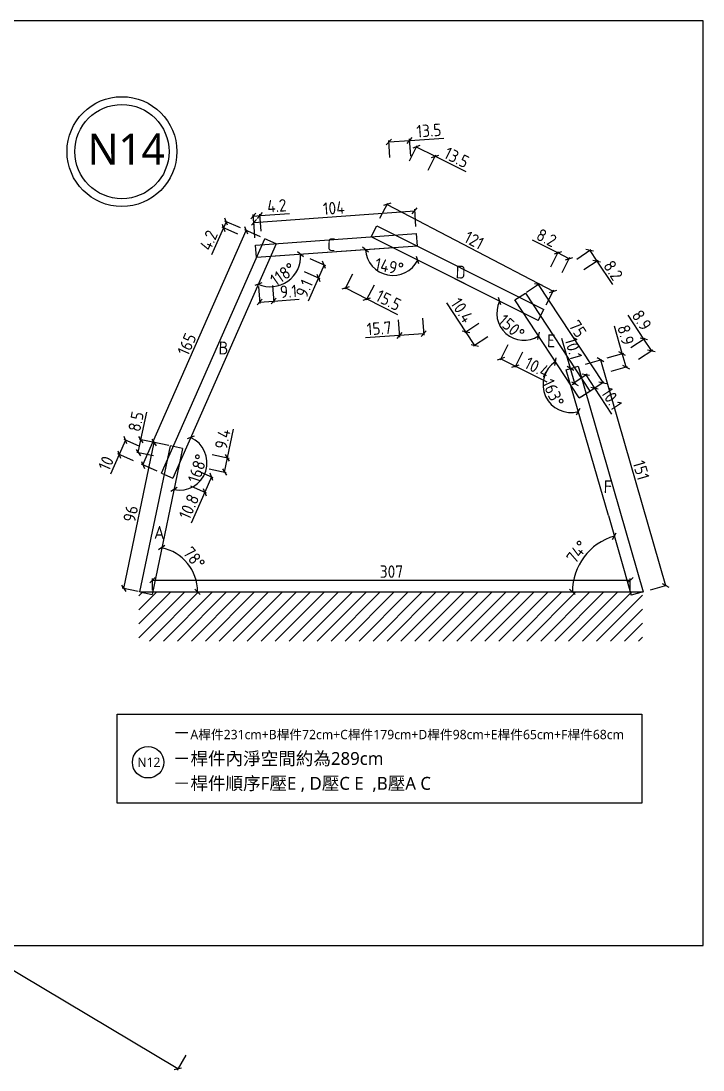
# Model space of a CAD drawing. Header units: centimetres. Extents: x -6116 to 16873, y -2889 to 4505.
# Drawn here: x 1014 to 1452, y 2831 to 3505 of the extents above; entities that cross this region are included whole.
import ezdxf

# ---------------------------------------------------------------- set-up
doc = ezdxf.new("R2010")
doc.units = ezdxf.units.CM
for name, color, linetype in [('5', 5, 'Continuous'), ('D_wood木做櫃', 30, 'Continuous'), ('frame圖框', 34, 'Continuous'), ('hatch填實', 8, 'Continuous'), ('planting植栽', 95, 'Continuous'), ('section剖面線', 1, 'Continuous')]:
    doc.layers.add(name, color=color, linetype=linetype)
doc.styles.get("Standard").update_dxf_attribs({"font": 'ISOCP.SHX', "bigfont": 'CHINESET.SHX'})
doc.dimstyles.new('AM_ISO', dxfattribs={"dimtxt": 3.5, "dimasz": 3.5, "dimexe": 1, "dimexo": 1, "dimgap": 1.5, "dimtad": 1, "dimdec": 0, "dimdsep": 46, "dimtxsty": 'Standard', "dimcen": 0, "dimclrd": 256, "dimclre": 256, "dimclrt": 2, "dimadec": 0, "dimazin": 2, "dimtp": 0.1, "dimtm": 0.1, "dimtfac": 0.71, "dimtdec": 0, "dimtmove": 0, "dimatfit": 3, "dimfxl": 1, "dimlwd": -1, "dimlwe": -1, "dimarcsym": 1})

# ---------------------------------------------------------------- blocks, each defined once
blk = doc.blocks.new('_Oblique')
at = {"color": 0, "linetype": 'ByBlock', "lineweight": -2}
blk.add_line((-0.5, -0.5), (0.5, 0.5), dxfattribs=at)
blk = doc.blocks.new('*D310')
at = {"layer": 'DEFPOINTS', "color": 0, "transparency": 16777216}
for p in [(261.19, 3358.25), (253.04, 3344.54), (1123.11, 2845.35)]:
    blk.add_point(p, dxfattribs=at)
at = {"layer": 'hatch填實', "linetype": 'ByBlock', "transparency": 16777216}
for p, q in [((258.15, 3353.13), (252.52, 3343.68)), ((1114.95, 2831.64), (253.04, 3344.54)), ((1120.07, 2840.23), (1114.44, 2830.78))]:
    blk.add_line(p, q, dxfattribs=at)
at = {"layer": 'hatch填實', "transparency": 16777216, "xscale": 3.5, "yscale": 3.5, "zscale": 3.5}
for p, rotation in [((253.04, 3344.54), 149.2445876499629), ((1114.95, 2831.64), 329.2445876499629)]:
    blk.add_blockref('_Oblique', p, dxfattribs=dict(at, rotation=rotation))
at = {"layer": 'hatch填實', "transparency": 16777216, "insert": (686.81, 3092.82), "char_height": 8, "attachment_point": 5, "rotation": 329.24459}
blk.add_mtext('1003', dxfattribs=at)
blk = doc.blocks.new('_ArchTick')
at = {"color": 0, "linetype": 'ByBlock', "const_width": 0.15}
blk.add_lwpolyline([(-0.5, -0.5), (0.5, 0.5)], dxfattribs=at)
blk = doc.blocks.new('*D358')
at = {"layer": 'DEFPOINTS', "color": 0, "transparency": 16777216}
for p in [(1405.69, 3145.57), (1098.64, 3138.07), (1405.69, 3138.07)]:
    blk.add_point(p, dxfattribs=at)
at = {"layer": 'hatch填實', "linetype": 'ByBlock', "transparency": 16777216}
for p, q in [((1098.64, 3139.07), (1098.64, 3146.58)), ((1098.64, 3145.58), (1405.69, 3145.57)), ((1405.69, 3139.07), (1405.69, 3146.57))]:
    blk.add_line(p, q, dxfattribs=at)
at = {"layer": 'hatch填實', "transparency": 16777216, "xscale": 3.5, "yscale": 3.5, "zscale": 3.5}
for p, rotation in [((1098.64, 3145.58), 179.9991268956464), ((1405.69, 3145.57), 359.9991268956464)]:
    blk.add_blockref('_Oblique', p, dxfattribs=dict(at, rotation=rotation))
at = {"layer": 'hatch填實', "transparency": 16777216, "insert": (1252.17, 3151.07), "char_height": 8, "attachment_point": 5, "rotation": 359.99913}
blk.add_mtext('307', dxfattribs=at)
blk = doc.blocks.new('*D367')
at = {"layer": 'DEFPOINTS', "color": 0, "transparency": 16777216}
for p in [(1158.91, 3370.2), (1170.76, 3364.97), (1104.32, 3214.37)]:
    blk.add_point(p, dxfattribs=at)
at = {"layer": 'hatch填實', "linetype": 'ByBlock', "transparency": 16777216}
for p, q in [((1168.06, 3366.16), (1158, 3370.6)), ((1092.48, 3219.59), (1158.91, 3370.2)), ((1101.63, 3215.56), (1091.56, 3220))]:
    blk.add_line(p, q, dxfattribs=at)
at = {"layer": 'hatch填實', "transparency": 16777216, "xscale": 3.5, "yscale": 3.5, "zscale": 3.5}
for p, rotation in [((1158.91, 3370.2), 66.19668487783456), ((1092.48, 3219.59), 246.1966848778346)]:
    blk.add_blockref('_Oblique', p, dxfattribs=dict(at, rotation=rotation))
at = {"layer": 'hatch填實', "transparency": 16777216, "insert": (1120.66, 3297.12), "char_height": 8, "attachment_point": 5, "rotation": 66.19668}
blk.add_mtext('165', dxfattribs=at)
blk = doc.blocks.new('*D368')
at = {"layer": 'DEFPOINTS', "color": 0, "transparency": 16777216}
for p in [(1267.18, 3382.89), (1268.24, 3368.22), (1164.82, 3360.79)]:
    blk.add_point(p, dxfattribs=at)
at = {"layer": 'hatch填實', "linetype": 'ByBlock', "transparency": 16777216}
for p, q in [((1163.76, 3375.45), (1267.18, 3382.89)), ((1267.9, 3372.91), (1267.11, 3383.89)), ((1164.48, 3365.48), (1163.69, 3376.45))]:
    blk.add_line(p, q, dxfattribs=at)
at = {"layer": 'hatch填實', "transparency": 16777216, "xscale": 3.5, "yscale": 3.5, "zscale": 3.5}
for p, rotation in [((1267.18, 3382.89), 4.111690889500806), ((1163.76, 3375.45), 184.1116908895008)]:
    blk.add_blockref('_Oblique', p, dxfattribs=dict(at, rotation=rotation))
at = {"layer": 'hatch填實', "transparency": 16777216, "insert": (1215.08, 3384.66), "char_height": 8, "attachment_point": 5, "rotation": 4.11169}
blk.add_mtext('104', dxfattribs=at)
blk = doc.blocks.new('*D369')
at = {"layer": 'DEFPOINTS', "color": 0, "transparency": 16777216}
for p in [(1243.23, 3375.31), (1356.17, 3331.24), (1350.06, 3319.53)]:
    blk.add_point(p, dxfattribs=at)
at = {"layer": 'hatch填實', "linetype": 'ByBlock', "transparency": 16777216}
for p, q in [((1244.71, 3378.15), (1249.8, 3387.9)), ((1249.34, 3387.01), (1356.17, 3331.24)), ((1351.54, 3322.38), (1356.63, 3332.13))]:
    blk.add_line(p, q, dxfattribs=at)
at = {"layer": 'hatch填實', "transparency": 16777216, "xscale": 3.5, "yscale": 3.5, "zscale": 3.5}
for p, rotation in [((1249.34, 3387.01), 152.4321979170736), ((1356.17, 3331.24), 332.4321979170736)]:
    blk.add_blockref('_Oblique', p, dxfattribs=dict(at, rotation=rotation))
at = {"layer": 'hatch填實', "transparency": 16777216, "insert": (1305.3, 3364), "char_height": 8, "attachment_point": 5, "rotation": 332.4322}
blk.add_mtext('121', dxfattribs=at)
blk = doc.blocks.new('*D370')
at = {"layer": 'DEFPOINTS', "color": 0, "transparency": 16777216}
for p in [(1372.24, 3283.02), (1428.23, 3142.17), (1414.02, 3138.07)]:
    blk.add_point(p, dxfattribs=at)
at = {"layer": 'hatch填實', "linetype": 'ByBlock', "transparency": 16777216}
for p, q in [((1376.84, 3284.35), (1387.41, 3287.4)), ((1386.45, 3287.12), (1428.23, 3142.17)), ((1418.62, 3139.4), (1429.19, 3142.44))]:
    blk.add_line(p, q, dxfattribs=at)
at = {"layer": 'hatch填實', "transparency": 16777216, "xscale": 3.5, "yscale": 3.5, "zscale": 3.5}
for p, rotation in [((1386.45, 3287.12), 106.0790953489418), ((1428.23, 3142.17), 286.0790953489418)]:
    blk.add_blockref('_Oblique', p, dxfattribs=dict(at, rotation=rotation))
at = {"layer": 'hatch填實', "transparency": 16777216, "insert": (1412.63, 3216.17), "char_height": 8, "attachment_point": 5, "rotation": 286.0791}
blk.add_mtext('151', dxfattribs=at)
blk = doc.blocks.new('*D374')
at = {"layer": 'DEFPOINTS', "color": 0, "transparency": 16777216}
for p in [(1099.76, 3234.03), (1110.1, 3231.86), (1090.47, 3138.07)]:
    blk.add_point(p, dxfattribs=at)
at = {"layer": 'hatch填實', "linetype": 'ByBlock', "transparency": 16777216}
for p, q in [((1080.13, 3140.24), (1099.76, 3234.03)), ((1109.12, 3232.07), (1098.78, 3234.23)), ((1089.49, 3138.28), (1079.15, 3140.44))]:
    blk.add_line(p, q, dxfattribs=at)
at = {"layer": 'hatch填實', "transparency": 16777216, "xscale": 3.5, "yscale": 3.5, "zscale": 3.5}
for p, rotation in [((1099.76, 3234.03), 78.1754829865042), ((1080.13, 3140.24), 258.1754829865042)]:
    blk.add_blockref('_Oblique', p, dxfattribs=dict(at, rotation=rotation))
at = {"layer": 'hatch填實', "transparency": 16777216, "insert": (1084.56, 3188.26), "char_height": 8, "attachment_point": 5, "rotation": 78.17548}
blk.add_mtext('96', dxfattribs=at)
blk = doc.blocks.new('*D375')
at = {"layer": 'DEFPOINTS', "color": 0, "transparency": 16777216}
for p in [(1338.22, 3330.07), (1387.92, 3272.49), (1379.59, 3267.02)]:
    blk.add_point(p, dxfattribs=at)
at = {"layer": 'hatch填實', "linetype": 'ByBlock', "transparency": 16777216}
for p, q in [((1339.06, 3330.62), (1347.39, 3336.09)), ((1346.55, 3335.54), (1387.92, 3272.49)), ((1380.42, 3267.57), (1388.75, 3273.04))]:
    blk.add_line(p, q, dxfattribs=at)
at = {"layer": 'hatch填實', "transparency": 16777216, "xscale": 3.5, "yscale": 3.5, "zscale": 3.5}
for p, rotation in [((1346.55, 3335.54), 123.2652868001862), ((1387.92, 3272.49), 303.2652868001862)]:
    blk.add_blockref('_Oblique', p, dxfattribs=dict(at, rotation=rotation))
at = {"layer": 'hatch填實', "transparency": 16777216, "insert": (1371.83, 3307.03), "char_height": 8, "attachment_point": 5, "rotation": 303.26529}
blk.add_mtext('75', dxfattribs=at)
blk = doc.blocks.new('*D383')
at = {"layer": 'DEFPOINTS', "color": 0, "transparency": 16777216}
for p in [(1178.08, 3361.74), (1117.94, 3230.22), (1111.64, 3211.14), (1128.31, 3208.4), (1098.3, 3136.43)]:
    blk.add_point(p, dxfattribs=at)
at = {"layer": 'hatch填實', "linetype": 'ByBlock', "transparency": 16777216}
blk.add_arc((1116.02, 3221.05), 17.64, 258.1748, 66.19597, dxfattribs=at)
at = {"layer": 'hatch填實', "transparency": 16777216, "xscale": 3.5, "yscale": 3.5, "zscale": 3.5}
for p, rotation in [((1123.14, 3237.2), 156.1959651530318), ((1112.4, 3203.78), 168.1748001321255)]:
    blk.add_blockref('_Oblique', p, dxfattribs=dict(at, rotation=rotation))
at = {"layer": 'hatch填實', "transparency": 16777216, "insert": (1127.58, 3217.34), "char_height": 8, "attachment_point": 5, "rotation": 72.18538}
blk.add_mtext('168°', dxfattribs=at)
blk = doc.blocks.new('*D384')
at = {"layer": 'DEFPOINTS', "color": 0, "transparency": 16777216}
for p in [(1178.08, 3361.74), (1253.18, 3359.12), (1165.39, 3352.81), (1179.6, 3334.8), (1111.64, 3211.14)]:
    blk.add_point(p, dxfattribs=at)
at = {"layer": 'hatch填實', "linetype": 'ByBlock', "transparency": 16777216}
blk.add_arc((1174.42, 3353.46), 19.37, 246.19597, 4.11169, dxfattribs=at)
at = {"layer": 'hatch填實', "transparency": 16777216, "xscale": 3.5, "yscale": 3.5, "zscale": 3.5}
for p, rotation in [((1193.74, 3354.85), 94.11169088949913), ((1166.61, 3335.74), 156.1959651530318)]:
    blk.add_blockref('_Oblique', p, dxfattribs=dict(at, rotation=rotation))
at = {"layer": 'hatch填實', "transparency": 16777216, "insert": (1182.41, 3342.12), "char_height": 8, "attachment_point": 5, "rotation": 35.15383}
blk.add_mtext('118°', dxfattribs=at)
blk = doc.blocks.new('*D385')
at = {"layer": 'DEFPOINTS', "color": 0, "transparency": 16777216}
for p in [(1239.18, 3366.13), (1253.18, 3359.12), (1165.39, 3352.81), (1242.71, 3344.78), (1346.48, 3312.38)]:
    blk.add_point(p, dxfattribs=at)
at = {"layer": 'hatch填實', "linetype": 'ByBlock', "transparency": 16777216}
blk.add_arc((1253.18, 3359.12), 17.75, 184.11169, 333.39192, dxfattribs=at)
at = {"layer": 'hatch填實', "transparency": 16777216, "xscale": 3.5, "yscale": 3.5, "zscale": 3.5}
for p, rotation in [((1235.47, 3357.85), 94.11169088949885), ((1269.05, 3351.17), 63.39192195441851)]:
    blk.add_blockref('_Oblique', p, dxfattribs=dict(at, rotation=rotation))
at = {"layer": 'hatch填實', "transparency": 16777216, "insert": (1250.79, 3347.1), "char_height": 8, "attachment_point": 5, "rotation": 348.75181}
blk.add_mtext('149°', dxfattribs=at)
blk = doc.blocks.new('*D386')
at = {"layer": 'DEFPOINTS', "color": 0, "transparency": 16777216}
for p in [(1239.18, 3366.13), (1331.53, 3325.68), (1321.29, 3310.15), (1346.48, 3312.38), (1372.9, 3262.63)]:
    blk.add_point(p, dxfattribs=at)
at = {"layer": 'hatch填實', "linetype": 'ByBlock', "transparency": 16777216}
blk.add_arc((1337.21, 3317.03), 17.34, 153.39192, 303.26874, dxfattribs=at)
at = {"layer": 'hatch填實', "transparency": 16777216, "xscale": 3.5, "yscale": 3.5, "zscale": 3.5}
for p, rotation in [((1321.71, 3324.79), 63.39192195441847), ((1346.72, 3302.53), 33.26874158426484)]:
    blk.add_blockref('_Oblique', p, dxfattribs=dict(at, rotation=rotation))
at = {"layer": 'hatch填實', "transparency": 16777216, "insert": (1329.34, 3308.18), "char_height": 8, "attachment_point": 5, "rotation": 318.33033}
blk.add_mtext('150°', dxfattribs=at)
blk = doc.blocks.new('*D387')
at = {"layer": 'DEFPOINTS', "color": 0, "transparency": 16777216}
for p in [(1331.53, 3325.68), (1364.55, 3280.81), (1349.56, 3271.85), (1372.9, 3262.63), (1391.57, 3187.05)]:
    blk.add_point(p, dxfattribs=at)
at = {"layer": 'hatch填實', "linetype": 'ByBlock', "transparency": 16777216}
blk.add_arc((1367.35, 3271.09), 17.81, 123.26874, 286.07845, dxfattribs=at)
at = {"layer": 'hatch填實', "transparency": 16777216, "xscale": 3.5, "yscale": 3.5, "zscale": 3.5}
for p, rotation in [((1357.58, 3285.98), 33.26874158426546), ((1372.28, 3253.98), 16.07845494705185)]:
    blk.add_blockref('_Oblique', p, dxfattribs=dict(at, rotation=rotation))
at = {"layer": 'hatch填實', "transparency": 16777216, "insert": (1356.16, 3265.95), "char_height": 8, "attachment_point": 5, "rotation": 294.6736}
blk.add_mtext('163°', dxfattribs=at)
blk = doc.blocks.new('*D388')
at = {"layer": 'DEFPOINTS', "color": 0, "transparency": 16777216}
for p in [(1391.57, 3187.04), (1381.39, 3166.3), (1090.47, 3138.07), (1406.33, 3135.85), (1414.01, 3138.07)]:
    blk.add_point(p, dxfattribs=at)
at = {"layer": 'hatch填實', "linetype": 'ByBlock', "transparency": 16777216}
blk.add_arc((1405.69, 3138.07), 37.25, 106.0791, 179.99913, dxfattribs=at)
at = {"layer": 'hatch填實', "transparency": 16777216, "xscale": 3.5, "yscale": 3.5, "zscale": 3.5}
for p, rotation in [((1395.37, 3173.86), 16.07909534894153), ((1368.44, 3138.07), 269.9991268956464)]:
    blk.add_blockref('_Oblique', p, dxfattribs=dict(at, rotation=rotation))
at = {"layer": 'hatch填實', "transparency": 16777216, "insert": (1371.53, 3163.77), "char_height": 8, "attachment_point": 5, "rotation": 53.03911}
blk.add_mtext('74°', dxfattribs=at)
blk = doc.blocks.new('*D389')
at = {"layer": 'DEFPOINTS', "color": 0, "transparency": 16777216}
for p in [(1117.94, 3230.22), (1124.63, 3150.78), (1090.47, 3138.07), (1098.3, 3136.43), (1414.01, 3138.07)]:
    blk.add_point(p, dxfattribs=at)
at = {"layer": 'hatch填實', "linetype": 'ByBlock', "transparency": 16777216}
blk.add_arc((1098.64, 3138.07), 28.93, 359.99913, 78.1748, dxfattribs=at)
at = {"layer": 'hatch填實', "transparency": 16777216, "xscale": 3.5, "yscale": 3.5, "zscale": 3.5}
for p, rotation in [((1104.57, 3166.39), 168.1748001321255), ((1127.57, 3138.07), 269.9991268956465)]:
    blk.add_blockref('_Oblique', p, dxfattribs=dict(at, rotation=rotation))
at = {"layer": 'hatch填實', "transparency": 16777216, "insert": (1125.37, 3159.78), "char_height": 8, "attachment_point": 5, "rotation": 309.08696}
blk.add_mtext('78°', dxfattribs=at)
blk = doc.blocks.new('*D772')
at = {"layer": 'DEFPOINTS', "color": 0, "ltscale": 0.1, "transparency": 16777216}
for p in [(1077.25, 3226.31), (1108.36, 3223.52), (1104.32, 3214.37)]:
    blk.add_point(p, dxfattribs=at)
at = {"layer": 'section剖面線', "ltscale": 0.1, "transparency": 16777216}
for p, q in [((1090.44, 3231.42), (1080.37, 3235.86)), ((1081.29, 3235.46), (1077.25, 3226.31)), ((1077.25, 3226.31), (1071.72, 3213.77)), ((1086.4, 3222.27), (1076.34, 3226.71))]:
    blk.add_line(p, q, dxfattribs=at)
at = {"layer": 'section剖面線', "ltscale": 0.1, "transparency": 16777216, "xscale": 3.5, "yscale": 3.5, "zscale": 3.5}
for p, rotation in [((1081.29, 3235.46), 66.19596515302838), ((1077.25, 3226.31), 246.1959651530284)]:
    blk.add_blockref('_Oblique', p, dxfattribs=dict(at, rotation=rotation))
at = {"layer": 'section剖面線', "ltscale": 0.1, "transparency": 16777216, "insert": (1068.75, 3220.66), "char_height": 8, "attachment_point": 5, "rotation": 66.19597}
blk.add_mtext('10', dxfattribs=at)
blk = doc.blocks.new('*D773')
at = {"layer": 'DEFPOINTS', "color": 0, "ltscale": 0.1, "transparency": 16777216}
for p in [(1116.01, 3221.04), (1111.64, 3211.14), (1132.15, 3202.09)]:
    blk.add_point(p, dxfattribs=at)
at = {"layer": 'section剖面線', "ltscale": 0.1, "transparency": 16777216}
for p, q in [((1127.37, 3216.03), (1137.43, 3211.59)), ((1136.52, 3211.99), (1132.15, 3202.09)), ((1123, 3206.13), (1133.06, 3201.69)), ((1132.15, 3202.09), (1123.38, 3182.24))]:
    blk.add_line(p, q, dxfattribs=at)
at = {"layer": 'section剖面線', "ltscale": 0.1, "transparency": 16777216, "xscale": 3.5, "yscale": 3.5, "zscale": 3.5}
for p, rotation in [((1136.52, 3211.99), 66.18543276020849), ((1132.15, 3202.09), 246.1854327602085)]:
    blk.add_blockref('_Oblique', p, dxfattribs=dict(at, rotation=rotation))
at = {"layer": 'section剖面線', "ltscale": 0.1, "transparency": 16777216, "insert": (1122.03, 3192.78), "char_height": 8, "attachment_point": 5, "rotation": 66.18543}
blk.add_mtext('10.8', dxfattribs=at)
blk = doc.blocks.new('*D774')
at = {"layer": 'DEFPOINTS', "color": 0, "ltscale": 0.1, "transparency": 16777216}
for p in [(1117.94, 3230.22), (1146.8, 3224.18), (1116.02, 3221.05)]:
    blk.add_point(p, dxfattribs=at)
at = {"layer": 'section剖面線', "ltscale": 0.1, "transparency": 16777216}
for p, q in [((1146.8, 3224.18), (1150.66, 3242.61)), ((1137.01, 3226.23), (1147.78, 3223.97)), ((1144.88, 3215.01), (1146.8, 3224.18)), ((1135.09, 3217.06), (1145.86, 3214.8))]:
    blk.add_line(p, q, dxfattribs=at)
at = {"layer": 'section剖面線', "ltscale": 0.1, "transparency": 16777216, "xscale": 3.5, "yscale": 3.5, "zscale": 3.5}
for p, rotation in [((1146.8, 3224.18), 78.17480013212271), ((1144.88, 3215.01), 258.1748001321227)]:
    blk.add_blockref('_Oblique', p, dxfattribs=dict(at, rotation=rotation))
at = {"layer": 'section剖面線', "ltscale": 0.1, "transparency": 16777216, "insert": (1143.71, 3236.24), "char_height": 8, "attachment_point": 5, "rotation": 78.1748}
blk.add_mtext('9.4', dxfattribs=at)
blk = doc.blocks.new('*D775')
at = {"layer": 'DEFPOINTS', "color": 0, "ltscale": 0.1, "transparency": 16777216}
for p in [(1091.2, 3235.82), (1110.1, 3231.86), (1108.36, 3223.52)]:
    blk.add_point(p, dxfattribs=at)
at = {"layer": 'section剖面線', "ltscale": 0.1, "transparency": 16777216}
for p, q in [((1091.2, 3235.82), (1094.89, 3253.47)), ((1089.45, 3227.48), (1091.2, 3235.82)), ((1100.98, 3233.77), (1090.22, 3236.03)), ((1099.24, 3225.43), (1088.47, 3227.68))]:
    blk.add_line(p, q, dxfattribs=at)
at = {"layer": 'section剖面線', "ltscale": 0.1, "transparency": 16777216, "xscale": 3.5, "yscale": 3.5, "zscale": 3.5}
for p, rotation in [((1091.2, 3235.82), 78.17548298650165), ((1089.45, 3227.48), 258.1754829865016)]:
    blk.add_blockref('_Oblique', p, dxfattribs=dict(at, rotation=rotation))
at = {"layer": 'section剖面線', "ltscale": 0.1, "transparency": 16777216, "insert": (1088.02, 3247.49), "char_height": 8, "attachment_point": 5, "rotation": 78.17548}
blk.add_mtext('8.5', dxfattribs=at)
blk = doc.blocks.new('*D776')
at = {"layer": 'DEFPOINTS', "color": 0, "ltscale": 0.1, "transparency": 16777216}
for p in [(1144.29, 3372.01), (1170.76, 3364.97), (1169.05, 3361.09)]:
    blk.add_point(p, dxfattribs=at)
at = {"layer": 'section剖面線', "ltscale": 0.1, "transparency": 16777216}
for p, q in [((1144.29, 3372.01), (1136.63, 3354.65)), ((1153.44, 3367.98), (1143.38, 3372.42)), ((1146, 3375.89), (1144.29, 3372.01)), ((1155.15, 3371.86), (1145.09, 3376.3))]:
    blk.add_line(p, q, dxfattribs=at)
at = {"layer": 'section剖面線', "ltscale": 0.1, "transparency": 16777216, "xscale": 3.5, "yscale": 3.5, "zscale": 3.5}
for p, rotation in [((1146, 3375.89), 66.1959651530279), ((1144.29, 3372.01), 246.1959651530279)]:
    blk.add_blockref('_Oblique', p, dxfattribs=dict(at, rotation=rotation))
at = {"layer": 'section剖面線', "ltscale": 0.1, "transparency": 16777216, "insert": (1134.72, 3363.95), "char_height": 8, "attachment_point": 5, "rotation": 66.19597}
blk.add_mtext('4.2', dxfattribs=at)
blk = doc.blocks.new('*D777')
at = {"layer": 'DEFPOINTS', "color": 0, "ltscale": 0.1, "transparency": 16777216}
for p in [(1167.7, 3379.84), (1164.82, 3360.79), (1169.05, 3361.09)]:
    blk.add_point(p, dxfattribs=at)
at = {"layer": 'section剖面線', "ltscale": 0.1, "transparency": 16777216}
for p, q in [((1164.19, 3369.57), (1163.4, 3380.54)), ((1163.47, 3379.54), (1167.7, 3379.84)), ((1168.41, 3369.87), (1167.63, 3380.84)), ((1167.7, 3379.84), (1186.63, 3381.2))]:
    blk.add_line(p, q, dxfattribs=at)
at = {"layer": 'section剖面線', "ltscale": 0.1, "transparency": 16777216, "xscale": 3.5, "yscale": 3.5, "zscale": 3.5}
for p, rotation in [((1163.47, 3379.54), 184.1116908895013), ((1167.7, 3379.84), 4.111690889501379)]:
    blk.add_blockref('_Oblique', p, dxfattribs=dict(at, rotation=rotation))
at = {"layer": 'section剖面線', "ltscale": 0.1, "transparency": 16777216, "insert": (1178.51, 3386.14), "char_height": 8, "attachment_point": 5, "rotation": 4.11169}
blk.add_mtext('4.2', dxfattribs=at)
blk = doc.blocks.new('*D778')
at = {"layer": 'DEFPOINTS', "color": 0, "ltscale": 0.1, "transparency": 16777216}
for p in [(1178.08, 3361.74), (1174.42, 3353.46), (1205.2, 3339.88)]:
    blk.add_point(p, dxfattribs=at)
at = {"layer": 'section剖面線', "ltscale": 0.1, "transparency": 16777216}
for p, q in [((1199.71, 3352.2), (1209.77, 3347.76)), ((1196.05, 3343.92), (1206.12, 3339.48)), ((1208.86, 3348.16), (1205.2, 3339.88)), ((1205.2, 3339.88), (1198.57, 3324.85))]:
    blk.add_line(p, q, dxfattribs=at)
at = {"layer": 'section剖面線', "ltscale": 0.1, "transparency": 16777216, "xscale": 3.5, "yscale": 3.5, "zscale": 3.5}
for p, rotation in [((1208.86, 3348.16), 66.19596515303118), ((1205.2, 3339.88), 246.1959651530312)]:
    blk.add_blockref('_Oblique', p, dxfattribs=dict(at, rotation=rotation))
at = {"layer": 'section剖面線', "ltscale": 0.1, "transparency": 16777216, "insert": (1196.15, 3332.98), "char_height": 8, "attachment_point": 5, "rotation": 66.19597}
blk.add_mtext('9.1', dxfattribs=at)
blk = doc.blocks.new('*D779')
at = {"layer": 'DEFPOINTS', "color": 0, "ltscale": 0.1, "transparency": 16777216}
for p in [(1165.39, 3352.81), (1174.42, 3353.45), (1176.46, 3324.89)]:
    blk.add_point(p, dxfattribs=at)
at = {"layer": 'section剖面線', "ltscale": 0.1, "transparency": 16777216}
for p, q in [((1166.72, 3334.22), (1167.5, 3323.25)), ((1175.75, 3334.87), (1176.53, 3323.89)), ((1167.43, 3324.25), (1176.46, 3324.89)), ((1176.46, 3324.89), (1192.85, 3326.06))]:
    blk.add_line(p, q, dxfattribs=at)
at = {"layer": 'section剖面線', "ltscale": 0.1, "transparency": 16777216, "xscale": 3.5, "yscale": 3.5, "zscale": 3.5}
for p, rotation in [((1167.43, 3324.25), 184.0805680572416), ((1176.46, 3324.89), 4.080568057241621)]:
    blk.add_blockref('_Oblique', p, dxfattribs=dict(at, rotation=rotation))
at = {"layer": 'section剖面線', "ltscale": 0.1, "transparency": 16777216, "insert": (1186.01, 3331.09), "char_height": 8, "attachment_point": 5, "rotation": 4.08057}
blk.add_mtext('9.1', dxfattribs=at)
blk = doc.blocks.new('*D780')
at = {"layer": 'DEFPOINTS', "color": 0, "ltscale": 0.1, "transparency": 16777216}
for p in [(1280.2, 3417.95), (1242.76, 3373.29), (1254.8, 3367.26)]:
    blk.add_point(p, dxfattribs=at)
at = {"layer": 'section剖面線', "ltscale": 0.1, "transparency": 16777216}
for p, q in [((1263.68, 3415.04), (1268.61, 3424.88)), ((1268.16, 3423.98), (1280.2, 3417.95)), ((1275.72, 3409.01), (1280.64, 3418.85)), ((1280.2, 3417.95), (1299.89, 3408.09))]:
    blk.add_line(p, q, dxfattribs=at)
at = {"layer": 'section剖面線', "ltscale": 0.1, "transparency": 16777216, "xscale": 3.5, "yscale": 3.5, "zscale": 3.5}
for p, rotation in [((1268.16, 3423.98), 153.391921954413), ((1280.2, 3417.95), 333.391921954413)]:
    blk.add_blockref('_Oblique', p, dxfattribs=dict(at, rotation=rotation))
at = {"layer": 'section剖面線', "ltscale": 0.1, "transparency": 16777216, "insert": (1294.07, 3417.15), "char_height": 8, "attachment_point": 5, "rotation": 333.39192}
blk.add_mtext('13.5', dxfattribs=at)
blk = doc.blocks.new('*D781')
at = {"layer": 'DEFPOINTS', "color": 0, "ltscale": 0.1, "transparency": 16777216}
for p in [(1263.93, 3428.09), (1254.8, 3367.26), (1268.24, 3368.22)]:
    blk.add_point(p, dxfattribs=at)
at = {"layer": 'section剖面線', "ltscale": 0.1, "transparency": 16777216}
for p, q in [((1251.21, 3417.14), (1250.42, 3428.12)), ((1250.5, 3427.12), (1263.93, 3428.09)), ((1264.65, 3418.11), (1263.86, 3429.08)), ((1263.93, 3428.09), (1285.91, 3429.66))]:
    blk.add_line(p, q, dxfattribs=at)
at = {"layer": 'section剖面線', "ltscale": 0.1, "transparency": 16777216, "xscale": 3.5, "yscale": 3.5, "zscale": 3.5}
for p, rotation in [((1250.5, 3427.12), 184.1116908894998), ((1263.93, 3428.09), 4.111690889499827)]:
    blk.add_blockref('_Oblique', p, dxfattribs=dict(at, rotation=rotation))
at = {"layer": 'section剖面線', "ltscale": 0.1, "transparency": 16777216, "insert": (1276.27, 3434.49), "char_height": 8, "attachment_point": 5, "rotation": 4.11169}
blk.add_mtext('13.5', dxfattribs=at)
blk = doc.blocks.new('*D782')
at = {"layer": 'DEFPOINTS', "color": 0, "ltscale": 0.1, "transparency": 16777216}
for p in [(1239.41, 3366.15), (1253.19, 3359.12), (1236.44, 3326.31)]:
    blk.add_point(p, dxfattribs=at)
at = {"layer": 'section剖面線', "ltscale": 0.1, "transparency": 16777216}
for p, q in [((1227.21, 3342.25), (1222.2, 3332.45)), ((1222.66, 3333.34), (1236.44, 3326.31)), ((1240.98, 3335.21), (1235.98, 3325.42)), ((1236.44, 3326.31), (1256.06, 3316.29))]:
    blk.add_line(p, q, dxfattribs=at)
at = {"layer": 'section剖面線', "ltscale": 0.1, "transparency": 16777216, "xscale": 3.5, "yscale": 3.5, "zscale": 3.5}
for p, rotation in [((1222.66, 3333.34), 152.9515285571844), ((1236.44, 3326.31), 332.9515285571844)]:
    blk.add_blockref('_Oblique', p, dxfattribs=dict(at, rotation=rotation))
at = {"layer": 'section剖面線', "ltscale": 0.1, "transparency": 16777216, "insert": (1250.31, 3325.4), "char_height": 8, "attachment_point": 5, "rotation": 332.95153}
blk.add_mtext('15.5', dxfattribs=at)
blk = doc.blocks.new('*D783')
at = {"layer": 'DEFPOINTS', "color": 0, "ltscale": 0.1, "transparency": 16777216}
for p in [(1253.19, 3359.12), (1268.81, 3360.24), (1257.24, 3302.78)]:
    blk.add_point(p, dxfattribs=at)
at = {"layer": 'section剖面線', "ltscale": 0.1, "transparency": 16777216}
for p, q in [((1256.52, 3312.76), (1257.31, 3301.79)), ((1272.14, 3313.88), (1272.93, 3302.91)), ((1272.86, 3303.91), (1257.24, 3302.78)), ((1257.24, 3302.78), (1235.59, 3301.23))]:
    blk.add_line(p, q, dxfattribs=at)
at = {"layer": 'section剖面線', "ltscale": 0.1, "transparency": 16777216, "xscale": 3.5, "yscale": 3.5, "zscale": 3.5}
for p, rotation in [((1257.24, 3302.78), 184.1116908895009), ((1272.86, 3303.91), 4.111690889500883)]:
    blk.add_blockref('_Oblique', p, dxfattribs=dict(at, rotation=rotation))
at = {"layer": 'section剖面線', "ltscale": 0.1, "transparency": 16777216, "insert": (1244.28, 3307.37), "char_height": 8, "attachment_point": 5, "rotation": 4.11169}
blk.add_mtext('15.7', dxfattribs=at)
blk = doc.blocks.new('*D784')
at = {"layer": 'DEFPOINTS', "color": 0, "ltscale": 0.1, "transparency": 16777216}
for p in [(1384.09, 3350.6), (1338.19, 3330.05), (1342.72, 3323.21)]:
    blk.add_point(p, dxfattribs=at)
at = {"layer": 'section剖面線', "ltscale": 0.1, "transparency": 16777216}
for p, q in [((1371.23, 3351.92), (1380.4, 3358)), ((1379.56, 3357.44), (1384.09, 3350.6)), ((1375.75, 3345.08), (1384.93, 3351.15)), ((1384.09, 3350.6), (1394.13, 3335.44))]:
    blk.add_line(p, q, dxfattribs=at)
at = {"layer": 'section剖面線', "ltscale": 0.1, "transparency": 16777216, "xscale": 3.5, "yscale": 3.5, "zscale": 3.5}
for p, rotation in [((1379.56, 3357.44), 123.5063828267686), ((1384.09, 3350.6), 303.5063828267687)]:
    blk.add_blockref('_Oblique', p, dxfattribs=dict(at, rotation=rotation))
at = {"layer": 'section剖面線', "ltscale": 0.1, "transparency": 16777216, "insert": (1394.66, 3344.6), "char_height": 8, "attachment_point": 5, "rotation": 303.50638}
blk.add_mtext('8.2', dxfattribs=at)
blk = doc.blocks.new('*D785')
at = {"layer": 'DEFPOINTS', "color": 0, "ltscale": 0.1, "transparency": 16777216}
for p in [(1359.08, 3355.82), (1342.72, 3323.21), (1350.06, 3319.53)]:
    blk.add_point(p, dxfattribs=at)
at = {"layer": 'section剖面線', "ltscale": 0.1, "transparency": 16777216}
for p, q in [((1359.08, 3355.82), (1342.83, 3363.97)), ((1354.59, 3346.88), (1359.53, 3356.71)), ((1366.41, 3352.14), (1359.08, 3355.82)), ((1361.93, 3343.2), (1366.86, 3353.03))]:
    blk.add_line(p, q, dxfattribs=at)
at = {"layer": 'section剖面線', "ltscale": 0.1, "transparency": 16777216, "xscale": 3.5, "yscale": 3.5, "zscale": 3.5}
for p, rotation in [((1359.08, 3355.82), 153.361141547403), ((1366.41, 3352.14), 333.361141547403)]:
    blk.add_blockref('_Oblique', p, dxfattribs=dict(at, rotation=rotation))
at = {"layer": 'section剖面線', "ltscale": 0.1, "transparency": 16777216, "insert": (1351.85, 3365.59), "char_height": 8, "attachment_point": 5, "rotation": 333.36114}
blk.add_mtext('8.2', dxfattribs=at)
blk = doc.blocks.new('*D786')
at = {"layer": 'DEFPOINTS', "color": 0, "ltscale": 0.1, "transparency": 16777216}
for p in [(1337.21, 3317.02), (1346.47, 3312.38), (1331.82, 3283.13)]:
    blk.add_point(p, dxfattribs=at)
at = {"layer": 'section剖面線', "ltscale": 0.1, "transparency": 16777216}
for p, q in [((1327.04, 3296.71), (1322.12, 3286.88)), ((1336.3, 3292.07), (1331.37, 3282.24)), ((1322.56, 3287.77), (1331.82, 3283.13)), ((1331.82, 3283.13), (1351.94, 3273.06))]:
    blk.add_line(p, q, dxfattribs=at)
at = {"layer": 'section剖面線', "ltscale": 0.1, "transparency": 16777216, "xscale": 3.5, "yscale": 3.5, "zscale": 3.5}
for p, rotation in [((1322.56, 3287.77), 153.3919219544089), ((1331.82, 3283.13), 333.3919219544088)]:
    blk.add_blockref('_Oblique', p, dxfattribs=dict(at, rotation=rotation))
at = {"layer": 'section剖面線', "ltscale": 0.1, "transparency": 16777216, "insert": (1345.91, 3282.23), "char_height": 8, "attachment_point": 5, "rotation": 333.39192}
blk.add_mtext('10.4', dxfattribs=at)
blk = doc.blocks.new('*D787')
at = {"layer": 'DEFPOINTS', "color": 0, "ltscale": 0.1, "transparency": 16777216}
for p in [(1331.53, 3325.68), (1337.21, 3317.02), (1300.06, 3305.04)]:
    blk.add_point(p, dxfattribs=at)
at = {"layer": 'section剖面線', "ltscale": 0.1, "transparency": 16777216}
for p, q in [((1300.06, 3305.04), (1287.72, 3323.85)), ((1308.43, 3310.53), (1299.23, 3304.49)), ((1305.75, 3296.38), (1300.06, 3305.04)), ((1314.11, 3301.86), (1304.91, 3295.83))]:
    blk.add_line(p, q, dxfattribs=at)
at = {"layer": 'section剖面線', "ltscale": 0.1, "transparency": 16777216, "xscale": 3.5, "yscale": 3.5, "zscale": 3.5}
for p, rotation in [((1300.06, 3305.04), 123.2659210496378), ((1305.75, 3296.38), 303.2659210496378)]:
    blk.add_blockref('_Oblique', p, dxfattribs=dict(at, rotation=rotation))
at = {"layer": 'section剖面線', "ltscale": 0.1, "transparency": 16777216, "insert": (1297.53, 3318.93), "char_height": 8, "attachment_point": 5, "rotation": 303.26592}
blk.add_mtext('10.4', dxfattribs=at)
blk = doc.blocks.new('*D788')
at = {"layer": 'DEFPOINTS', "color": 0, "ltscale": 0.1, "transparency": 16777216}
for p in [(1400.47, 3291.16), (1372.24, 3283.02), (1374.7, 3274.46)]:
    blk.add_point(p, dxfattribs=at)
at = {"layer": 'section剖面線', "ltscale": 0.1, "transparency": 16777216}
for p, q in [((1400.47, 3291.16), (1395.41, 3308.72)), ((1390.86, 3288.39), (1401.43, 3291.44)), ((1402.93, 3282.6), (1400.47, 3291.16)), ((1393.33, 3279.83), (1403.9, 3282.88))]:
    blk.add_line(p, q, dxfattribs=at)
at = {"layer": 'section剖面線', "ltscale": 0.1, "transparency": 16777216, "xscale": 3.5, "yscale": 3.5, "zscale": 3.5}
for p, rotation in [((1400.47, 3291.16), 106.0758571990483), ((1402.93, 3282.6), 286.0758571990482)]:
    blk.add_blockref('_Oblique', p, dxfattribs=dict(at, rotation=rotation))
at = {"layer": 'section剖面線', "ltscale": 0.1, "transparency": 16777216, "insert": (1402.74, 3303.14), "char_height": 8, "attachment_point": 5, "rotation": 286.07586}
blk.add_mtext('8.9', dxfattribs=at)
blk = doc.blocks.new('*D789')
at = {"layer": 'DEFPOINTS', "color": 0, "ltscale": 0.1, "transparency": 16777216}
for p in [(1414.37, 3300.48), (1374.7, 3274.46), (1379.59, 3267.02)]:
    blk.add_point(p, dxfattribs=at)
at = {"layer": 'section剖面線', "ltscale": 0.1, "transparency": 16777216}
for p, q in [((1414.37, 3300.48), (1404.35, 3315.76)), ((1406.01, 3295), (1415.21, 3301.03)), ((1419.25, 3293.04), (1414.37, 3300.48)), ((1410.89, 3287.55), (1420.09, 3293.59))]:
    blk.add_line(p, q, dxfattribs=at)
at = {"layer": 'section剖面線', "ltscale": 0.1, "transparency": 16777216, "xscale": 3.5, "yscale": 3.5, "zscale": 3.5}
for p, rotation in [((1414.37, 3300.48), 123.2605475432755), ((1419.25, 3293.04), 303.2605475432754)]:
    blk.add_blockref('_Oblique', p, dxfattribs=dict(at, rotation=rotation))
at = {"layer": 'section剖面線', "ltscale": 0.1, "transparency": 16777216, "insert": (1413, 3312.6), "char_height": 8, "attachment_point": 5, "rotation": 303.26055}
blk.add_mtext('8.9', dxfattribs=at)
blk = doc.blocks.new('*D790')
at = {"layer": 'DEFPOINTS', "color": 0, "ltscale": 0.1, "transparency": 16777216}
for p in [(1367.35, 3271.09), (1372.9, 3262.63), (1382.65, 3269.03)]:
    blk.add_point(p, dxfattribs=at)
at = {"layer": 'section剖面線', "ltscale": 0.1, "transparency": 16777216}
for p, q in [((1368.74, 3272), (1377.93, 3278.03)), ((1377.1, 3277.49), (1382.65, 3269.03)), ((1374.28, 3263.54), (1383.48, 3269.58)), ((1382.65, 3269.03), (1393.67, 3252.22))]:
    blk.add_line(p, q, dxfattribs=at)
at = {"layer": 'section剖面線', "ltscale": 0.1, "transparency": 16777216, "xscale": 3.5, "yscale": 3.5, "zscale": 3.5}
for p, rotation in [((1377.1, 3277.49), 123.2687415842659), ((1382.65, 3269.03), 303.2687415842659)]:
    blk.add_blockref('_Oblique', p, dxfattribs=dict(at, rotation=rotation))
at = {"layer": 'section剖面線', "ltscale": 0.1, "transparency": 16777216, "insert": (1393.72, 3262.18), "char_height": 8, "attachment_point": 5, "rotation": 303.26874}
blk.add_mtext('10.1', dxfattribs=at)
blk = doc.blocks.new('*D791')
at = {"layer": 'DEFPOINTS', "color": 0, "ltscale": 0.1, "transparency": 16777216}
for p in [(1364.55, 3280.81), (1367.18, 3281.56), (1367.35, 3271.09)]:
    blk.add_point(p, dxfattribs=at)
at = {"layer": 'section剖面線', "ltscale": 0.1, "transparency": 16777216}
for p, q in [((1367.18, 3281.56), (1361.61, 3300.88)), ((1365.51, 3281.08), (1368.14, 3281.84)), ((1369.98, 3271.85), (1367.18, 3281.56)), ((1368.31, 3271.37), (1370.94, 3272.12))]:
    blk.add_line(p, q, dxfattribs=at)
at = {"layer": 'section剖面線', "ltscale": 0.1, "transparency": 16777216, "xscale": 3.5, "yscale": 3.5, "zscale": 3.5}
for p, rotation in [((1367.18, 3281.56), 106.0775603801712), ((1369.98, 3271.85), 286.0775603801712)]:
    blk.add_blockref('_Oblique', p, dxfattribs=dict(at, rotation=rotation))
at = {"layer": 'section剖面線', "ltscale": 0.1, "transparency": 16777216, "insert": (1369.19, 3294.43), "char_height": 8, "attachment_point": 5, "rotation": 286.07756}
blk.add_mtext('10.1', dxfattribs=at)

msp = doc.modelspace()

# ---------------------------------------------------------------- hatches: boundary and pattern name
at = {"layer": 'planting植栽'}
h = msp.add_hatch(dxfattribs=at)
h.set_pattern_fill('ANSI31', color=256, scale=2)
h.set_pattern_definition([(45, (752.5714, 2555.8207), (-4.49013, 4.49013), [])])
h.paths.add_polyline_path([(1089.81294, 3138.07329), (1413.53002, 3138.07329), (1413.53002, 3106.44853), (1089.81294, 3106.44853)])

# ---------------------------------------------------------------- linework, layer by layer
at = {"layer": '5', "linetype": 'ByBlock'}
msp.add_lwpolyline([(1075.87847, 3059.35922), (1413.16408, 3059.35922), (1413.16408, 3002.20948), (1075.87847, 3002.20948)], close=True, dxfattribs=at)
for centre, radius in [((1078.96039, 3420.95512), 35.27331), ((1078.96039, 3420.95512), 30.27331), ((1095.78209, 3028.52697), 10.0911)]:
    msp.add_circle(centre, radius, dxfattribs=at)
at = {"layer": 'D_wood木做櫃'}
for p, q in [((1239.17886, 3366.13417), (1242.76194, 3373.2869)), ((1242.76194, 3373.2869), (1350.05912, 3319.53755)), ((1104.32079, 3214.36996), (1170.75669, 3364.97159)), ((1164.81783, 3360.78866), (1268.23558, 3368.22294)), ((1178.07802, 3361.74188), (1170.75669, 3364.97159)), ((1346.47604, 3312.38482), (1239.17886, 3366.13417)), ((1268.80954, 3360.23864), (1268.23558, 3368.22294)), ((1178.07802, 3361.74188), (1111.64212, 3211.14025)), ((1165.39144, 3352.80926), (1164.81783, 3360.78866)), ((1253.18075, 3359.12008), (1165.39144, 3352.80926)), ((1268.80954, 3360.23864), (1174.4217, 3353.45347)), ((1253.18075, 3359.12008), (1253.18075, 3359.11515)), ((1346.47407, 3312.38088), (1253.18075, 3359.11515)), ((1174.4217, 3353.45347), (1174.4217, 3353.4584)), ((1331.52988, 3325.68369), (1338.22186, 3330.07381)), ((1338.22163, 3330.07366), (1379.58583, 3267.02099)), ((1372.89718, 3262.63306), (1331.52988, 3325.68369)), ((1337.21452, 3317.02428), (1337.21452, 3317.01935)), ((1346.47209, 3312.37694), (1350.05715, 3319.53361)), ((1364.54796, 3280.80696), (1372.23678, 3283.02296)), ((1372.23653, 3283.02289), (1414.01296, 3138.072)), ((1391.57144, 3187.0496), (1364.54796, 3280.80696)), ((1367.35123, 3271.08107), (1367.35123, 3271.086)), ((1372.89718, 3262.63306), (1379.58513, 3267.02053)), ((1090.46786, 3138.072), (1110.10377, 3231.8633)), ((1117.93511, 3230.22375), (1098.29806, 3136.43259)), ((1117.93511, 3230.22375), (1110.10343, 3231.86337)), ((1116.01309, 3221.04376), (1116.01309, 3221.04869)), ((1104.32079, 3214.36996), (1111.64212, 3211.14025)), ((1391.57144, 3187.0496), (1391.57144, 3187.04467)), ((1391.57144, 3187.04467), (1406.32729, 3135.85175)), ((1090.46786, 3138.072), (1098.29806, 3136.43259)), ((1414.01296, 3138.06706), (1406.32729, 3135.85175))]:
    msp.add_line(p, q, dxfattribs=at)
at = {"layer": 'frame圖框'}
msp.add_lwpolyline([(612.40498, 3504.87243), (612.40498, 2910.87243), (1452.40498, 2910.87243), (1452.40498, 3504.87243)], close=True, dxfattribs=at)
at = {"layer": 'hatch填實'}
msp.add_line((1090.46786, 3138.072), (1414.01296, 3138.06706), dxfattribs=at)

# ---------------------------------------------------------------- texts
at = {"layer": '5', "linetype": 'ByBlock', "attachment_point": 1}
for s, insert, char_height in [('{\\fMicrosoft JhengHei|b0|i0|c136|p34;N14}', (1056.93828, 3432.48215), 20), ('{\\fMicrosoft JhengHei|b0|i0|c136|p34;－\\H0.72501x;A桿件231cm+B桿件72cm+C桿件179cm+D桿件98cm+E桿件65cm+F桿件68cm}', (1111.70287, 3051.63343), 8.2757047), ('{\\fMicrosoft JhengHei|b0|i0|c136|p34;－桿件內淨空間約為289cm}', (1111.70287, 3035.09875), 8.2757047), ('{\\fMicrosoft JhengHei|b0|i0|c136|p34;－桿件順序F壓E , D壓C E  ,B壓A C}', (1111.70287, 3019.13708), 8.2757047)]:
    msp.add_mtext(s, dxfattribs=dict(at, insert=insert, char_height=char_height))
at = {"layer": '5', "linetype": 'ByBlock', "char_height": 8.2757, "attachment_point": 1, "rotation": 358.34569937}
for s, insert in [('C', (1211.00533, 3365.36748)), ('D', (1293.5803, 3347.75945)), ('B', (1141.19888, 3298.9591)), ('F', (1388.7046, 3209.72338)), ('A', (1099.79845, 3180.47083))]:
    msp.add_mtext(s, dxfattribs=dict(at, insert=insert))
at = {"layer": '5', "linetype": 'ByBlock', "insert": (1352.27971, 3303.5318), "char_height": 8.2757, "width": 8.7490684, "attachment_point": 1, "rotation": 358.34569937}
msp.add_mtext('E', dxfattribs=at)
at = {"layer": '5', "linetype": 'ByBlock', "insert": (1088.87557, 3031.54091), "char_height": 6, "width": 13.3778984, "attachment_point": 1}
msp.add_mtext('{\\fMicrosoft JhengHei|b0|i0|c136|p34;N12}', dxfattribs=at)

# ---------------------------------------------------------------- dimensions: what is measured, and where the dimension line sits
at = {"layer": 'hatch填實'}
for p1, p2, distance, picture, middle in [((1164.81783, 3360.78866), (1268.23558, 3368.22294), 14.70321, '*D368', (1215.07812, 3384.65702)), ((1243.2265, 3375.3069), (1350.05715, 3319.53361), 13.20533, '*D369', (1305.29898, 3364.00254)), ((1104.32268, 3214.36913), (1170.75669, 3364.97159), 12.94715, '*D367', (1120.66171, 3297.1156)), ((1123.11004, 2845.3493), (261.19379, 3358.24583), 15.95251, '*D310', (686.80677, 3092.81512)), ((1338.22163, 3330.07366), (1379.58513, 3267.02053), 9.96556, '*D375', (1371.83476, 3307.03021)), ((1372.23678, 3283.02296), (1414.01841, 3138.06864), 14.79203, '*D370', (1412.62581, 3216.16596)), ((1090.46786, 3138.072), (1110.10377, 3231.8633), 10.5652, '*D374', (1084.56152, 3188.25965)), ((1098.64127, 3138.07187), (1405.68871, 3138.06719), 7.50349, '*D358', (1252.16519, 3151.07302))]:
    dim = msp.add_aligned_dim(p1=p1, p2=p2, distance=distance, dimstyle='AM_ISO', override={"dimtxt": 8, "dimblk": 'Oblique', "dimclrt": 256, "dimldrblk": 'ArchTick', "dimfxl": 10, "dimfxlon": 1}, dxfattribs=at)
    dim.commit()
    dim.dimension.update_dxf_attribs({"geometry": picture, "text_midpoint": middle})
for base, line1, line2, picture, middle in [((1242.71404, 3344.78147), ((1346.47604, 3312.38482), (1239.17886, 3366.13417)), ((1253.18075, 3359.12008), (1165.39144, 3352.80926)), '*D385', (1250.79081, 3347.10303)), ((1321.29212, 3310.15474), ((1372.89718, 3262.63306), (1331.52988, 3325.68369)), ((1346.47604, 3312.38482), (1239.17886, 3366.13417)), '*D386', (1329.33963, 3308.18411)), ((1128.31177, 3208.40014), ((1178.07802, 3361.74188), (1111.64212, 3211.14025)), ((1117.93511, 3230.22375), (1098.29806, 3136.43259)), '*D383', (1127.57668, 3217.33785)), ((1179.59996, 3334.79598), ((1253.18075, 3359.12008), (1165.39144, 3352.80926)), ((1178.07802, 3361.74188), (1111.64212, 3211.14025)), '*D384', (1182.40824, 3342.12073)), ((1349.55645, 3271.85466), ((1391.57144, 3187.0496), (1364.54796, 3280.80696)), ((1372.89718, 3262.63306), (1331.52988, 3325.68369)), '*D387', (1356.1638, 3265.95162)), ((1124.63141, 3150.78052), ((1090.46786, 3138.072), (1414.01296, 3138.06706)), ((1117.93511, 3230.22375), (1098.29806, 3136.43259)), '*D389', (1125.36619, 3159.78053)), ((1381.38637, 3166.30221), ((1090.46786, 3138.072), (1414.01296, 3138.06706)), ((1391.57144, 3187.04467), (1406.32729, 3135.85175)), '*D388', (1371.52673, 3163.77355))]:
    dim = msp.add_angular_dim_2l(base=base, line1=line1, line2=line2, dimstyle='AM_ISO', override={"dimtxt": 8, "dimblk": 'Oblique', "dimclrt": 256, "dimldrblk": 'ArchTick', "dimfxl": 10, "dimfxlon": 1}, dxfattribs=at)
    dim.commit()
    dim.dimension.update_dxf_attribs({"geometry": picture, "text_midpoint": middle})
at = {"layer": 'section剖面線', "ltscale": 0.1}
for p1, p2, distance, picture, middle in [((1254.79903, 3367.25705), (1268.23558, 3368.22294), 60.01654, '*D781', (1276.27081, 3434.48617)), ((1242.76194, 3373.2869), (1254.79903, 3367.25705), 56.70246, '*D780', (1294.07228, 3417.15415)), ((1164.81783, 3360.78866), (1169.04551, 3361.09257), 18.79902, '*D777', (1178.5145, 3386.13576)), ((1170.75669, 3364.97159), (1169.04551, 3361.09257), -27.05587, '*D776', (1134.72174, 3363.94871)), ((1350.05715, 3319.53361), (1342.7226, 3323.2127), -36.47538, '*D785', (1351.85371, 3365.59349)), ((1239.41103, 3366.15086), (1253.18936, 3359.11577), -36.83808, '*D782', (1250.30796, 3325.40026)), ((1178.07802, 3361.74188), (1174.42395, 3353.45857), 33.64064, '*D778', (1196.14845, 3332.98281)), ((1268.80954, 3360.23864), (1253.18936, 3359.11577), 56.47759, '*D783', (1244.27693, 3307.36595)), ((1338.19284, 3330.05477), (1342.7226, 3323.2127), 49.61533, '*D784', (1394.6639, 3344.59959)), ((1165.39144, 3352.80926), (1174.4217, 3353.45347), -28.63488, '*D779', (1186.00838, 3331.08639)), ((1337.21452, 3317.01935), (1331.5303, 3325.68397), 37.63234, '*D787', (1297.53254, 3318.9283)), ((1337.21452, 3317.01935), (1346.47407, 3312.38088), -32.71265, '*D786', (1345.90911, 3282.22778)), ((1379.58513, 3267.02053), (1374.7035, 3274.46326), -47.43671, '*D789', (1412.99779, 3312.59928)), ((1374.7035, 3274.46326), (1372.23678, 3283.02296), -29.38021, '*D788', (1402.73849, 3303.14231)), ((1367.3487, 3271.08986), (1364.54811, 3280.807), -2.73465, '*D791', (1369.19282, 3294.42597)), ((1367.3487, 3271.08986), (1372.89718, 3262.63306), 11.65905, '*D790', (1393.71706, 3262.17988)), ((1108.35689, 3223.51927), (1110.10377, 3231.8633), 19.31677, '*D775', (1088.01967, 3247.48586)), ((1116.01506, 3221.05314), (1117.93511, 3230.22375), -29.4931, '*D774', (1143.70716, 3236.23565)), ((1108.35689, 3223.51927), (1104.32079, 3214.36996), -29.58426, '*D772', (1068.74879, 3220.65902)), ((1116.01309, 3221.04376), (1111.64212, 3211.14025), 22.41103, '*D773', (1122.0257, 3192.78475))]:
    dim = msp.add_aligned_dim(p1=p1, p2=p2, distance=distance, dimstyle='AM_ISO', override={"dimtxt": 8, "dimdec": 1, "dimblk": 'Oblique', "dimblk1": 'Oblique', "dimblk2": 'Oblique', "dimclrt": 256, "dimtdec": 1, "dimldrblk": 'ArchTick', "dimfxl": 10, "dimfxlon": 1}, dxfattribs=at)
    dim.commit()
    dim.dimension.update_dxf_attribs({"geometry": picture, "text_midpoint": middle})

doc.saveas('drawing.dxf')
